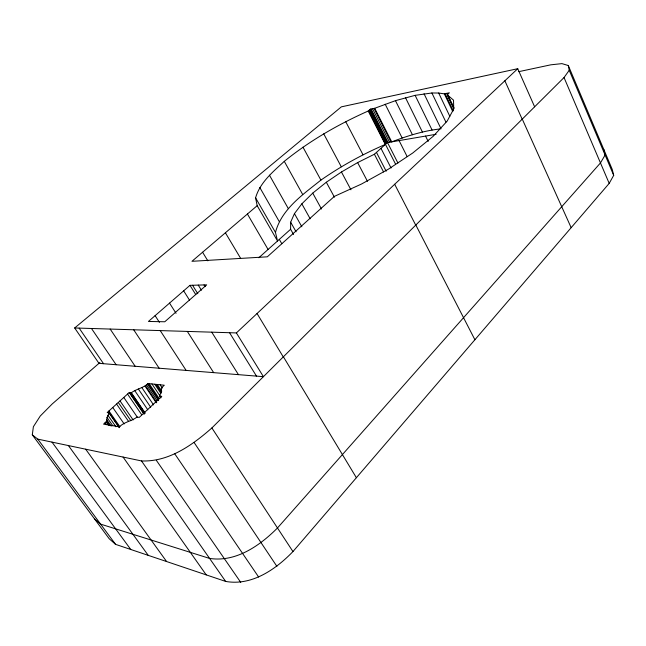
<?xml version="1.0" encoding="UTF-8"?>
<svg xmlns="http://www.w3.org/2000/svg" width="646" height="646" viewBox="0 0 646 646"><rect width="100%" height="100%" fill="white"/><g stroke="black" fill="none" stroke-linecap="round" stroke-linejoin="round"><path stroke-width="0.97" d="M293.583 234.506L290.611 229.273L290.652 222.192L294.447 213.616L301.844 203.845L312.745 193.114L326.319 182.237L341.451 171.998L357.634 162.59L374.397 154.232L387.487 142.516L397.928 163.026M518.778 71.658L550.788 64.826L561.947 63.623L568.302 65.529L612.271 169.486L613.7 175.341L609.194 183.391L292.953 551.563C275.713 569.441 251.714 586.083 225.656 581.424L115.553 544.352L109.206 538.74L32.3 434.847L33.382 426.723L40.254 416.032L52.245 403.928L99.888 362.535M109.521 425.472L106.622 421.345L107.018 417.526L109.239 412.883L107.171 412.576L129.24 392.51L131.332 392.76C136.443 388.852 143.436 388.133 147.934 383.538L164.302 385.226L161.395 387.923L161.379 391.533L159.505 396.095L160.62 397.758M368.244 111.007C338.351 124.298 309.749 140.715 284.288 161.347C272.935 171.836 260.047 182.406 255.574 197.838L257.181 205.686L277.53 240.99L275.471 232.423C281.567 209.054 303.071 194.43 320.909 180.113C341.096 166.038 362.713 154.168 385.315 144.454L368.244 111.007L370.376 109.182L374.696 108.286L395.473 100.663L415.128 95.342L431.899 92.984L438.674 93.024L444.319 93.856L449.341 92.814L447.193 94.752L453.686 108.407M32.3 434.847L37.775 439.127L141.49 460.937C168.646 462.092 192.419 445.134 211.88 427.951L564.039 77.544L569.223 70.277L568.302 65.529M236.388 332.924L263.415 376.675L98.967 363.335L74.661 327.974L236.388 332.924L517.737 68.702L534.63 106.808M106.622 421.345L103.554 424.147L119.453 426.828C124.145 421.878 131.606 421.249 137 417.082L139.229 417.413L161.775 396.361L159.505 396.095M258.828 257.738L290.611 229.273M189.981 285.338L148.435 321.458L164.778 321.765L206.704 284.854L189.981 285.338L195.778 294.624M257.181 205.686L191.943 261.307L267.315 256.817L334.418 196.36L361.518 184.021L388.246 169.26L412.713 153.029L433.135 136.346L447.121 121.165L453.718 109.004L453.524 100.146L447.193 94.752M74.661 327.974L341.338 106.856L517.737 68.702M440.039 128.95C423.405 130.831 407.319 135.902 391.734 141.862L374.696 108.286M436.139 134.271L387.39 142.596L370.376 109.182M94.413 518.762L100.606 524.124L209.579 558.419C235.879 562.456 259.821 545.717 277.481 527.968L600.465 162.937L605.1 155.032L603.768 149.371M37.775 439.127L115.553 544.352M51.995 442.114L130.75 549.463M68.395 445.562L148.241 555.358M85.66 449.196L166.603 561.544M123.071 457.061L206.227 574.883M106.138 421.781L108.439 425.06M105.088 422.742L106.243 424.382M107.906 415.289L115.933 426.772M107.018 417.526L112.775 425.738M106.582 419.553L111.209 426.142M108.924 410.985L119.833 426.626M109.239 412.883L119.034 426.925M108.916 412.834L119.284 427.692M141.49 460.937L225.656 581.424M112.751 407.497L124.177 423.946M116.563 404.033L128.611 421.45M118.291 402.466L130.88 420.699M156.332 460.307L240.748 582.377M120.011 400.9L133.141 419.948M79.151 328.111L103.546 363.706M123.79 397.468L137.42 417.324M130.282 392.631L144.389 413.311M129.563 392.55L144.228 414.038M129.24 392.51L143.905 413.989M127.545 394.052L141.668 414.716M91.482 328.491L116.127 364.732M174.759 453.831L258.65 577.048M131.332 392.76L144.89 412.641M131.009 392.72L145.116 413.416M138.325 388.949L150.688 407.206M134.836 390.741L147.797 409.806M141.74 387.422L153.53 404.872M146.497 384.855L157.123 400.665M145.503 385.759L156.712 402.41M145.051 386.171L156.267 402.821M159.861 396.135L160.975 397.807M149.186 383.667L159.247 398.663M147.934 383.538L158.545 399.341M147.482 383.95L158.658 400.585M110.167 329.064L135.167 366.274M157.301 384.507L161.758 391.177M156.025 384.37L161.581 392.695M194.171 442.607L276.9 566.38M154.749 384.241L160.919 393.471M151.955 383.95L159.796 395.659M160.135 384.798L162.364 388.141M133.698 329.783L159.134 368.22M211.88 427.951L292.953 551.563M155.105 315.66L159.441 322.354M160.232 330.59L186.129 370.408M169.535 303.111L176.051 313.318M187.324 331.422L213.656 372.637M211.751 332.173L238.439 374.648M183.658 290.829L189.512 300.14M192.54 285.257L197.829 293.728M229.548 332.714L256.478 376.109M198.249 285.096L201.431 290.215M204.039 284.934L205.081 286.614M202.586 252.231L207.834 260.831M283.4 356.794L356.382 477.717M257.051 313.52L283.255 356.931M225.397 232.786L240.635 258.343M247.418 214.012L268.074 249.461M255.574 197.838L275.471 232.423M279.314 239.391L281.809 243.728M259.797 187.493L279.201 221.465M290.652 222.192L296.062 231.752M269.455 175.187L288.35 208.666M294.447 213.616L301.86 226.786M301.844 203.845L310.185 218.792M284.288 161.347L302.683 194.47M312.745 193.114L321.498 209.013M326.319 182.237L334.434 197.191M302.974 147.159L320.909 180.113M341.451 171.998L350.956 189.787M323.719 133.819L341.282 166.781M357.634 162.59L367.485 181.324M345.723 121.65L363.004 154.774M374.397 154.232L383.571 171.973M415.822 225.018L474.899 339.739M394.674 184.272L415.717 225.131M376.465 152.383L386.171 171.214M380.978 148.346L391.072 168.017M385.46 144.333L395.481 163.963M372.532 108.738L389.554 142.233M371.046 109.045L388.068 142.483M370.045 109.465L387.067 142.887M369.31 110.095L386.356 143.525M368.575 110.716L385.646 144.163M374.018 108.431L391.056 141.983M399.066 140.553L407.158 156.615M385.186 104.216L402.159 138.018M395.473 100.663L412.423 134.731M425.544 136.072L428.193 141.45M405.486 97.683L422.427 132.05M415.128 95.342L432.085 130.04M424.042 93.759L441.032 128.812M431.899 92.984L445.902 122.054M438.674 93.024L449.818 116.288M447.525 94.445L450.125 99.912M450.989 101.729L454.017 108.1M446.822 93.339L453.726 107.842M445.102 93.694L453.298 110.894M444.319 93.856L452.515 111.039M522.267 119.106L571.161 227.667M504.873 80.782L522.178 119.195M564.039 77.544L609.194 183.391M569.223 70.277L613.7 175.341"/></g></svg>
